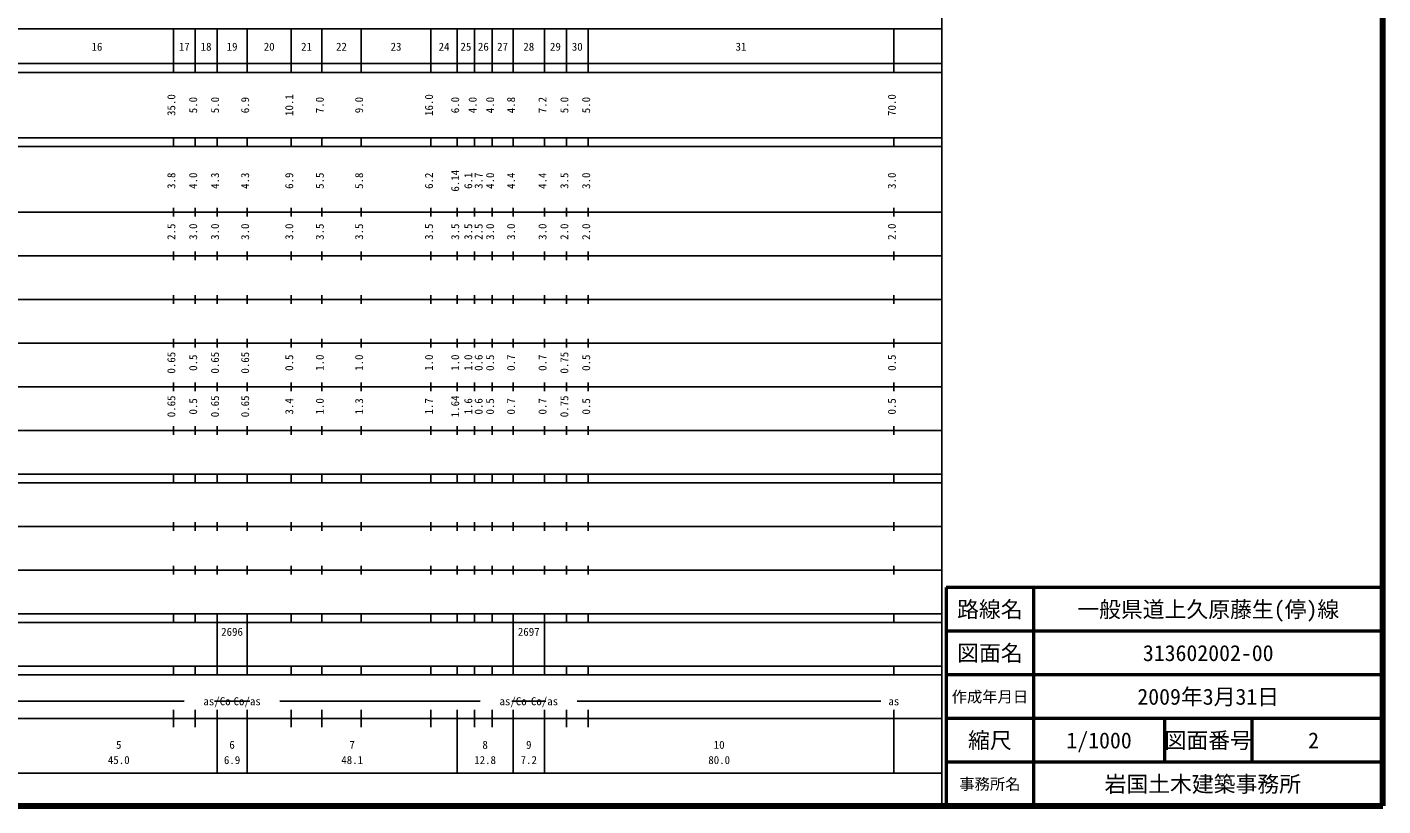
# Model space of a CAD drawing. Units: millimetres on the paper, enlarged 1000 times. Extents: x 40000 to 680000, y 20000 to 380000.
# Drawn here: x 369513 to 680000, y 20000 to 198357 of the extents above; entities that cross this region are included whole.
import ezdxf
from ezdxf.enums import TextEntityAlignment as Align

# ---------------------------------------------------------------- set-up
doc = ezdxf.new("R2010")
doc.units = ezdxf.units.MM
doc.header["$LTSCALE"] = 1000
for name, color, linetype, lineweight in [('M-TTL', 2, 'Continuous', 140), ('M-TTL-BAND', 7, 'Continuous', 25), ('M-TTL-FRAM', 2, 'Continuous', 50), ('M-TTL-LINE', 7, 'Continuous', 50)]:
    doc.layers.add(name, color=color, linetype=linetype, lineweight=lineweight)
doc.layers.add('M-TTL-TXT', color=7, linetype='Continuous')
doc.styles.add('ＭＳ ゴシック', font='')
doc.styles.get('ＭＳ ゴシック').set_extended_font_data('MS Gothic')

msp = doc.modelspace()

# ---------------------------------------------------------------- linework, layer by layer
at = {"layer": 'M-TTL'}
for p, q in [((680000, 20000), (680000, 380000)), ((40000, 20000), (680000, 20000))]:
    msp.add_line(p, q, dxfattribs=at)
at = {"layer": 'M-TTL-BAND'}
for p, q in [((579000, 20000), (579000, 370000)), ((68000, 198000), (579000, 198000)), ((403000, 188000), (403000, 198000)), ((408000, 188000), (408000, 198000)), ((413000, 188000), (413000, 198000)), ((419900, 188000), (419900, 198000)), ((430000, 188000), (430000, 198000)), ((437000, 188000), (437000, 198000)), ((446000, 188000), (446000, 198000)), ((462000, 188000), (462000, 198000)), ((468000, 188000), (468000, 198000)), ((472000, 188000), (472000, 198000)), ((476000, 188000), (476000, 198000)), ((480800, 188000), (480800, 198000)), ((488000, 188000), (488000, 198000)), ((493000, 188000), (493000, 198000)), ((498000, 188000), (498000, 198000)), ((568000, 188000), (568000, 198000)), ((40000, 190000), (579000, 190000)), ((40000, 188000), (579000, 188000)), ((40000, 173000), (579000, 173000)), ((40000, 171000), (579000, 171000)), ((403000, 171000), (403000, 173000)), ((408000, 171000), (408000, 173000)), ((413000, 171000), (413000, 173000)), ((419900, 171000), (419900, 173000)), ((430000, 171000), (430000, 173000)), ((437000, 171000), (437000, 173000)), ((446000, 171000), (446000, 173000)), ((462000, 171000), (462000, 173000)), ((468000, 171000), (468000, 173000)), ((472000, 171000), (472000, 173000)), ((476000, 171000), (476000, 173000)), ((480800, 171000), (480800, 173000)), ((488000, 171000), (488000, 173000)), ((493000, 171000), (493000, 173000)), ((498000, 171000), (498000, 173000)), ((568000, 171000), (568000, 173000)), ((40000, 156000), (579000, 156000)), ((403000, 155000), (403000, 157000)), ((408000, 155000), (408000, 157000)), ((413000, 155000), (413000, 157000)), ((419900, 155000), (419900, 157000)), ((430000, 155000), (430000, 157000)), ((437000, 155000), (437000, 157000)), ((446000, 155000), (446000, 157000)), ((462000, 155000), (462000, 157000)), ((468000, 155000), (468000, 157000)), ((472000, 155000), (472000, 157000)), ((476000, 155000), (476000, 157000)), ((480800, 155000), (480800, 157000)), ((488000, 155000), (488000, 157000)), ((493000, 155000), (493000, 157000)), ((498000, 155000), (498000, 157000)), ((568000, 155000), (568000, 157000)), ((46000, 146000), (579000, 146000)), ((403000, 145000), (403000, 147000)), ((408000, 145000), (408000, 147000)), ((413000, 145000), (413000, 147000)), ((419900, 145000), (419900, 147000)), ((430000, 145000), (430000, 147000)), ((437000, 145000), (437000, 147000)), ((446000, 145000), (446000, 147000)), ((462000, 145000), (462000, 147000)), ((468000, 145000), (468000, 147000)), ((472000, 145000), (472000, 147000)), ((476000, 145000), (476000, 147000)), ((480800, 145000), (480800, 147000)), ((488000, 145000), (488000, 147000)), ((493000, 145000), (493000, 147000)), ((498000, 145000), (498000, 147000)), ((568000, 145000), (568000, 147000)), ((403000, 135000), (403000, 137000)), ((408000, 135000), (408000, 137000)), ((413000, 135000), (413000, 137000)), ((419900, 135000), (419900, 137000)), ((430000, 135000), (430000, 137000)), ((437000, 135000), (437000, 137000)), ((446000, 135000), (446000, 137000)), ((462000, 135000), (462000, 137000)), ((468000, 135000), (468000, 137000)), ((472000, 135000), (472000, 137000)), ((476000, 135000), (476000, 137000)), ((480800, 135000), (480800, 137000)), ((488000, 135000), (488000, 137000)), ((493000, 135000), (493000, 137000)), ((498000, 135000), (498000, 137000)), ((568000, 135000), (568000, 137000)), ((52000, 136000), (579000, 136000)), ((46000, 126000), (579000, 126000)), ((403000, 125000), (403000, 127000)), ((408000, 125000), (408000, 127000)), ((413000, 125000), (413000, 127000)), ((419900, 125000), (419900, 127000)), ((430000, 125000), (430000, 127000)), ((437000, 125000), (437000, 127000)), ((446000, 125000), (446000, 127000)), ((462000, 125000), (462000, 127000)), ((468000, 125000), (468000, 127000)), ((472000, 125000), (472000, 127000)), ((476000, 125000), (476000, 127000)), ((480800, 125000), (480800, 127000)), ((488000, 125000), (488000, 127000)), ((493000, 125000), (493000, 127000)), ((498000, 125000), (498000, 127000)), ((568000, 125000), (568000, 127000)), ((52000, 116000), (579000, 116000)), ((403000, 115000), (403000, 117000)), ((408000, 115000), (408000, 117000)), ((413000, 115000), (413000, 117000)), ((419900, 115000), (419900, 117000)), ((430000, 115000), (430000, 117000)), ((437000, 115000), (437000, 117000)), ((446000, 115000), (446000, 117000)), ((462000, 115000), (462000, 117000)), ((468000, 115000), (468000, 117000)), ((472000, 115000), (472000, 117000)), ((476000, 115000), (476000, 117000)), ((480800, 115000), (480800, 117000)), ((488000, 115000), (488000, 117000)), ((493000, 115000), (493000, 117000)), ((498000, 115000), (498000, 117000)), ((568000, 115000), (568000, 117000)), ((46000, 106000), (579000, 106000)), ((403000, 105000), (403000, 107000)), ((408000, 105000), (408000, 107000)), ((413000, 105000), (413000, 107000)), ((419900, 105000), (419900, 107000)), ((430000, 105000), (430000, 107000)), ((437000, 105000), (437000, 107000)), ((446000, 105000), (446000, 107000)), ((462000, 105000), (462000, 107000)), ((468000, 105000), (468000, 107000)), ((472000, 105000), (472000, 107000)), ((476000, 105000), (476000, 107000)), ((480800, 105000), (480800, 107000)), ((488000, 105000), (488000, 107000)), ((493000, 105000), (493000, 107000)), ((498000, 105000), (498000, 107000)), ((568000, 105000), (568000, 107000)), ((40000, 96000), (579000, 96000)), ((40000, 94000), (579000, 94000)), ((403000, 94000), (403000, 96000)), ((408000, 94000), (408000, 96000)), ((413000, 94000), (413000, 96000)), ((419900, 94000), (419900, 96000)), ((430000, 94000), (430000, 96000)), ((437000, 94000), (437000, 96000)), ((446000, 94000), (446000, 96000)), ((462000, 94000), (462000, 96000)), ((468000, 94000), (468000, 96000)), ((472000, 94000), (472000, 96000)), ((476000, 94000), (476000, 96000)), ((480800, 94000), (480800, 96000)), ((488000, 94000), (488000, 96000)), ((493000, 94000), (493000, 96000)), ((498000, 94000), (498000, 96000)), ((568000, 94000), (568000, 96000)), ((49000, 84000), (579000, 84000)), ((403000, 83000), (403000, 85000)), ((408000, 83000), (408000, 85000)), ((413000, 83000), (413000, 85000)), ((419900, 83000), (419900, 85000)), ((430000, 83000), (430000, 85000)), ((437000, 83000), (437000, 85000)), ((446000, 83000), (446000, 85000)), ((462000, 83000), (462000, 85000)), ((468000, 83000), (468000, 85000)), ((472000, 83000), (472000, 85000)), ((476000, 83000), (476000, 85000)), ((480800, 83000), (480800, 85000)), ((488000, 83000), (488000, 85000)), ((493000, 83000), (493000, 85000)), ((498000, 83000), (498000, 85000)), ((568000, 83000), (568000, 85000)), ((403000, 73000), (403000, 75000)), ((408000, 73000), (408000, 75000)), ((413000, 73000), (413000, 75000)), ((419900, 73000), (419900, 75000)), ((430000, 73000), (430000, 75000)), ((437000, 73000), (437000, 75000)), ((446000, 73000), (446000, 75000)), ((462000, 73000), (462000, 75000)), ((468000, 73000), (468000, 75000)), ((472000, 73000), (472000, 75000)), ((476000, 73000), (476000, 75000)), ((480800, 73000), (480800, 75000)), ((488000, 73000), (488000, 75000)), ((493000, 73000), (493000, 75000)), ((498000, 73000), (498000, 75000)), ((568000, 73000), (568000, 75000)), ((40000, 74000), (579000, 74000)), ((40000, 64000), (579000, 64000)), ((403000, 62000), (403000, 64000)), ((408000, 62000), (408000, 64000)), ((413000, 62000), (413000, 64000)), ((419900, 62000), (419900, 64000)), ((430000, 62000), (430000, 64000)), ((437000, 62000), (437000, 64000)), ((446000, 62000), (446000, 64000)), ((462000, 62000), (462000, 64000)), ((468000, 62000), (468000, 64000)), ((472000, 62000), (472000, 64000)), ((476000, 62000), (476000, 64000)), ((480800, 62000), (480800, 64000)), ((488000, 62000), (488000, 64000)), ((493000, 62000), (493000, 64000)), ((498000, 62000), (498000, 64000)), ((568000, 62000), (568000, 64000)), ((40000, 62000), (579000, 62000)), ((413000, 52000), (413000, 62000)), ((419900, 52000), (419900, 62000)), ((480800, 52000), (480800, 62000)), ((488000, 52000), (488000, 62000)), ((40000, 52000), (579000, 52000)), ((40000, 50000), (579000, 50000)), ((403000, 50000), (403000, 52000)), ((408000, 50000), (408000, 52000)), ((413000, 50000), (413000, 52000)), ((419900, 50000), (419900, 52000)), ((430000, 50000), (430000, 52000)), ((437000, 50000), (437000, 52000)), ((446000, 50000), (446000, 52000)), ((462000, 50000), (462000, 52000)), ((468000, 50000), (468000, 52000)), ((472000, 50000), (472000, 52000)), ((476000, 50000), (476000, 52000)), ((480800, 50000), (480800, 52000)), ((488000, 50000), (488000, 52000)), ((493000, 50000), (493000, 52000)), ((498000, 50000), (498000, 52000)), ((568000, 50000), (568000, 52000)), ((235500, 44000), (405500, 44000)), ((420500, 44000), (412400, 44000)), ((427400, 44000), (473300, 44000)), ((488300, 44000), (480500, 44000)), ((495500, 44000), (565000, 44000)), ((403000, 38000), (403000, 42000)), ((408000, 38000), (408000, 42000)), ((413000, 27500), (413000, 42000)), ((419900, 27500), (419900, 42000)), ((430000, 38000), (430000, 42000)), ((437000, 38000), (437000, 42000)), ((446000, 38000), (446000, 42000)), ((462000, 38000), (462000, 42000)), ((468000, 27500), (468000, 42000)), ((472000, 38000), (472000, 42000)), ((476000, 38000), (476000, 42000)), ((480800, 27500), (480800, 42000)), ((488000, 27500), (488000, 42000)), ((493000, 38000), (493000, 42000)), ((498000, 38000), (498000, 42000)), ((568000, 27500), (568000, 42000)), ((40000, 40000), (579000, 40000)), ((68000, 27500), (579000, 27500))]:
    msp.add_line(p, q, dxfattribs=at)
at = {"layer": 'M-TTL-FRAM'}
for p, q in [((680000, 70000), (580000, 70000)), ((580000, 70000), (580000, 20000))]:
    msp.add_line(p, q, dxfattribs=at)
at = {"layer": 'M-TTL-LINE'}
for p, q in [((600000, 70000), (600000, 20000)), ((680000, 60000), (580000, 60000)), ((680000, 50000), (580000, 50000)), ((680000, 40000), (580000, 40000)), ((630000, 40000), (630000, 30000)), ((650000, 40000), (650000, 30000)), ((680000, 30000), (580000, 30000))]:
    msp.add_line(p, q, dxfattribs=at)

# ---------------------------------------------------------------- texts
at = {"layer": 'M-TTL-BAND', "style": 'ＭＳ ゴシック'}
for s, p in [('16', (385500, 192405)), ('17', (405500, 192405)), ('18', (410500, 192405)), ('19', (416450, 192405)), ('20', (424950, 192405)), ('21', (433500, 192405)), ('22', (441500, 192405)), ('23', (454000, 192405)), ('24', (465000, 192405)), ('25', (470000, 192405)), ('26', (474000, 192405)), ('27', (478400, 192405)), ('28', (484400, 192405)), ('29', (490500, 192405)), ('30', (495500, 192405)), ('31', (533000, 192405)), ('as/Co', (413000, 42500)), ('Co/as', (419900, 42500)), ('as/Co', (480800, 42500)), ('Co/as', (488000, 42500)), ('as', (568000, 42500)), ('5', (390500, 32523)), ('6', (416450, 32523)), ('7', (443950, 32523)), ('8', (474400, 32523)), ('9', (484400, 32523)), ('10', (528000, 32523)), ('45.0', (390500, 29033)), ('6.9', (416450, 29033)), ('48.1', (443950, 29033)), ('12.8', (474400, 29033)), ('7.2', (484400, 29033)), ('80.0', (528000, 29033))]:
    msp.add_text(s, height=1833, dxfattribs=at).set_placement(p, align=Align.BOTTOM_CENTER)
for s, p in [('35.0', (404000, 180500)), ('5.0', (409000, 180500)), ('5.0', (414000, 180500)), ('6.9', (420900, 180500)), ('10.1', (431000, 180500)), ('7.0', (438000, 180500)), ('9.0', (447000, 180500)), ('16.0', (463000, 180500)), ('6.0', (469000, 180500)), ('4.0', (473000, 180500)), ('4.0', (477000, 180500)), ('4.8', (481800, 180500)), ('7.2', (489000, 180500)), ('5.0', (494000, 180500)), ('5.0', (499000, 180500)), ('70.0', (569000, 180500)), ('3.8', (404000, 163174)), ('4.0', (409000, 163174)), ('4.3', (414000, 163174)), ('4.3', (420900, 163174)), ('6.9', (431000, 163174)), ('5.5', (438000, 163174)), ('5.8', (447000, 163174)), ('6.2', (463000, 163174)), ('6.14', (469000, 163174)), ('6.1', (472000, 163174)), ('3.7', (474370, 163174)), ('4.0', (477000, 163174)), ('4.4', (481800, 163174)), ('4.4', (489000, 163174)), ('3.5', (494000, 163174)), ('3.0', (499000, 163174)), ('3.0', (569000, 163174)), ('2.5', (404000, 151500)), ('3.0', (409000, 151500)), ('3.0', (414000, 151500)), ('3.0', (420900, 151500)), ('3.0', (431000, 151500)), ('3.5', (438000, 151500)), ('3.5', (447000, 151500)), ('3.5', (463000, 151500)), ('3.5', (469000, 151500)), ('3.5', (472000, 151500)), ('2.5', (474370, 151500)), ('3.0', (477000, 151500)), ('3.0', (481800, 151500)), ('3.0', (489000, 151500)), ('2.0', (494000, 151500)), ('2.0', (499000, 151500)), ('2.0', (569000, 151500)), ('0.65', (404000, 121500)), ('0.5', (409000, 121500)), ('0.65', (414000, 121500)), ('0.65', (420900, 121500)), ('0.5', (431000, 121500)), ('1.0', (438000, 121500)), ('1.0', (447000, 121500)), ('1.0', (463000, 121500)), ('1.0', (469000, 121500)), ('1.0', (472000, 121500)), ('0.6', (474370, 121500)), ('0.5', (477000, 121500)), ('0.7', (481800, 121500)), ('0.7', (489000, 121500)), ('0.75', (494000, 121500)), ('0.5', (499000, 121500)), ('0.5', (569000, 121500)), ('0.65', (404000, 111500)), ('0.5', (409000, 111500)), ('0.65', (414000, 111500)), ('0.65', (420900, 111500)), ('3.4', (431000, 111500)), ('1.0', (438000, 111500)), ('1.3', (447000, 111500)), ('1.7', (463000, 111500)), ('1.64', (469000, 111500)), ('1.6', (472000, 111500)), ('0.6', (474370, 111500)), ('0.5', (477000, 111500)), ('0.7', (481800, 111500)), ('0.7', (489000, 111500)), ('0.75', (494000, 111500)), ('0.5', (499000, 111500)), ('0.5', (569000, 111500))]:
    msp.add_text(s, height=1833, rotation=90, dxfattribs=at).set_placement(p, align=Align.BOTTOM_CENTER)
for s, p in [('2696', (413950, 58405)), ('2697', (481900, 58405))]:
    msp.add_text(s, height=1833, dxfattribs=at).set_placement(p, align=Align.BOTTOM_LEFT)
at = {"layer": 'M-TTL-TXT', "style": 'ＭＳ ゴシック'}
for s, height, p in [('路線名', 3666, (590000, 65000)), ('路線名', 3666, (590000, 65000)), ('一般県道上久原藤生(停)線', 3666, (640000, 65000)), ('図面名', 3666, (590000, 55000)), ('図面名', 3666, (590000, 55000)), ('313602002-00', 3666, (640000, 55000)), ('作成年月日', 2566, (590000, 45000)), ('作成年月日', 2566, (590000, 45000)), ('2009年3月31日', 3666, (640000, 45000)), ('縮尺', 3666, (590000, 35000)), ('縮尺', 3666, (590000, 35000)), ('図面番号', 3666, (640000, 35000)), ('図面番号', 3666, (640000, 35000)), ('1/1000', 3666, (615000, 35000)), ('2', 3666, (664125, 35000)), ('事務所名', 2566, (590000, 25000)), ('事務所名', 2566, (590000, 25000)), ('岩国土木建築事務所 ', 3666, (640000, 25000))]:
    msp.add_text(s, height=height, dxfattribs=at).set_placement(p, align=Align.MIDDLE_CENTER)

doc.saveas('drawing.dxf')
